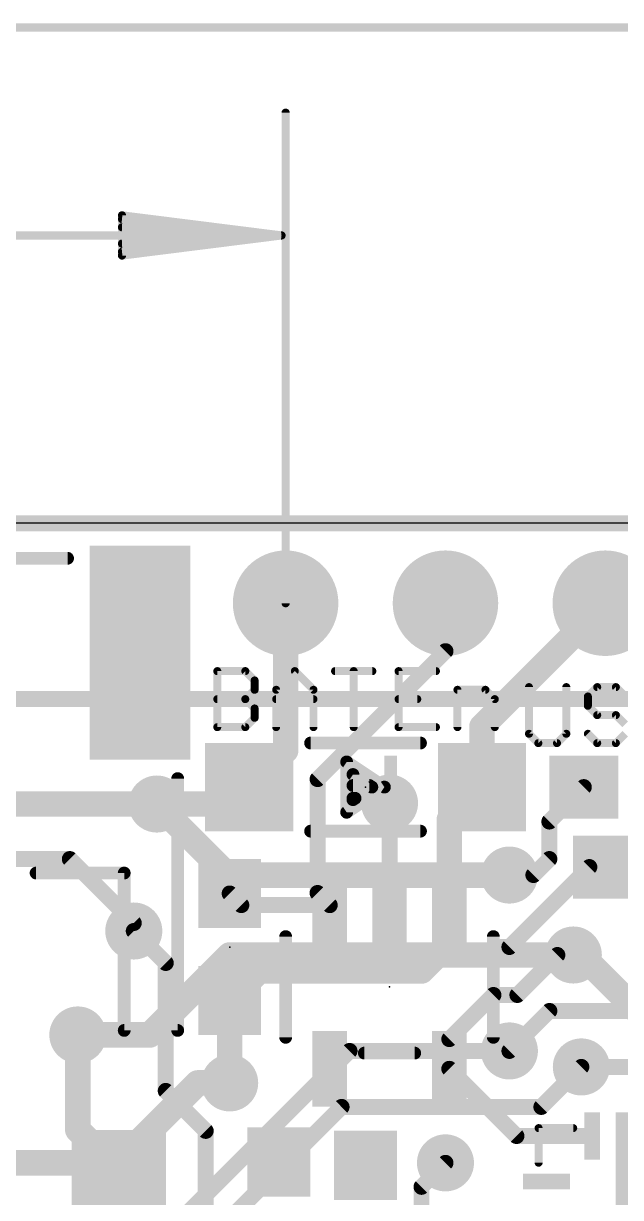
# Model space of a CAD drawing. Extents: x -7.9 to 62.3, y -7.9 to 33.1.
# Drawn here: x 12.34 to 21.83, y 12.15 to 30.8 of the extents above; entities that cross this region are included whole.
import ezdxf

# ---------------------------------------------------------------- set-up
doc = ezdxf.new("R2010")
doc.units = 0
for name, color, linetype in [('1', 12, 'CONTINUOUS'), ('16', 132, 'CONTINUOUS'), ('17', 110, 'CONTINUOUS'), ('18', 110, 'CONTINUOUS'), ('20', 53, 'CONTINUOUS'), ('21', 40, 'CONTINUOUS'), ('23', 40, 'CONTINUOUS'), ('47', 253, 'CONTINUOUS')]:
    doc.layers.add(name, color=color, linetype=linetype)

# ---------------------------------------------------------------- blocks, each defined once
blk = doc.blocks.new('RECT')
blk.add_solid([(-0.5, -0.5), (0.5, -0.5), (-0.5, 0.5), (0.5, 0.5)])
blk = doc.blocks.new('ROUNDP')
at = {"const_width": 0.5}
blk.add_lwpolyline([(0, -0.25, 1), (0, 0.25, 1), (0, -0.25)], format="xyb", dxfattribs=at)
blk = doc.blocks.new('ROUNDV')
at = {"const_width": 0.5}
blk.add_lwpolyline([(0, -0.25, 1), (0, 0.25, 1), (0, -0.25)], format="xyb", dxfattribs=at)

msp = doc.modelspace()

# ---------------------------------------------------------------- linework, layer by layer
at = {"layer": '1'}
for points, const_width in [([(30.48, 22.86), (0, 22.86)], 0.254), ([(16.51, 21.59), (16.51, 19.249)], 0.4064), ([(19.05, 20.828), (19.05, 21.59)], 0.254), ([(19.63, 19.63), (21.59, 21.59)], 0.4064), ([(17.018, 18.796), (19.05, 20.828)], 0.254), ([(19.63, 18.669), (19.63, 19.63)], 0.4064), ([(16.51, 19.249), (15.93, 18.669)], 0.4064), ([(15.93, 18.669), (15.6612, 18.4002)], 0.4064), ([(17.018, 16.9871), (17.018, 18.796)], 0.254), ([(19.63, 18.669), (19.111, 18.15)], 0.4064), ([(20.701, 18.122), (21.248, 18.669)], 0.254), ([(11.9232, 18.4002), (14.4642, 18.4002)], 0.4064), ([(15.6612, 18.4002), (14.4642, 18.4002)], 0.4064), ([(19.111, 18.15), (19.111, 16.7941)], 0.4064), ([(18.161, 16.7941), (18.161, 18.034)], 0.254), ([(20.701, 17.526), (20.701, 18.122)], 0.254), ([(20.701, 17.526), (20.447, 17.272)], 0.254), ([(21.336, 17.399), (20.066, 16.129)], 0.254), ([(20.447, 17.272), (20.066, 17.272)], 0.254), ([(21.629, 17.399), (21.336, 17.399)], 0.254), ([(15.621, 16.979), (15.8059, 16.7941)], 0.254), ([(17.211, 16.7941), (17.018, 16.9871)], 0.254), ([(19.111, 16.19), (19.111, 16.7941)], 0.4064), ([(15.8059, 16.7941), (17.211, 16.7941)], 0.254), ([(14.605, 15.875), (14.097, 16.383)], 0.254), ([(18.669, 15.748), (19.111, 16.19)], 0.4064), ([(20.066, 16.129), (19.939, 16.129)], 0.254), ([(20.193, 15.367), (20.828, 16.002)], 0.254), ([(20.828, 16.002), (21.082, 16.002)], 0.254), ([(14.605, 13.843), (14.605, 15.875)], 0.254), ([(15.621, 15.279), (16.09, 15.748)], 0.4064), ([(16.09, 15.748), (18.669, 15.748)], 0.4064), ([(15.621, 15.279), (15.621, 13.97)], 0.4064), ([(19.111, 14.666), (19.812, 15.367)], 0.254), ([(19.812, 15.367), (20.193, 15.367)], 0.254), ([(20.066, 14.478), (20.701, 15.113)], 0.254), ([(20.701, 15.113), (21.971, 15.113)], 0.254), ([(13.208, 14.732), (13.208, 13.224)], 0.4064), ([(19.111, 14.1939), (19.111, 14.666)], 0.254), ([(20.1779, 13.127), (19.111, 14.1939)], 0.254), ([(21.209, 14.224), (22.098, 14.224)], 0.254), ([(15.24, 13.208), (14.605, 13.843)], 0.254), ([(13.208, 13.224), (13.858, 12.574)], 0.4064), ([(15.24, 9.398), (15.24, 13.208)], 0.254), ([(21.38, 13.127), (20.1779, 13.127)], 0.254), ([(21.88, 13.127), (21.88, 11.902)], 0.254), ([(18.669, 12.319), (19.05, 12.7)], 0.254), ([(18.669, 11.303), (18.669, 12.319)], 0.254)]:
    msp.add_lwpolyline(points, dxfattribs=dict(at, const_width=const_width))
for points, const_width in [([(16.6116, 21.59, 1), (16.4084, 21.59)], 0.2032), ([(19.1135, 21.59, 1), (18.9865, 21.59)], 0.127), ([(21.6618, 21.5182, 1), (21.5182, 21.6618)], 0.2032), ([(18.9865, 20.828, 1), (19.1135, 20.828)], 0.127), ([(19.0949, 20.7831, 1), (19.0051, 20.8729)], 0.127), ([(19.7316, 19.63, 1), (19.5284, 19.63)], 0.2032), ([(19.5582, 19.7018, 1), (19.7018, 19.5582)], 0.2032), ([(16.5818, 19.1772, 1), (16.4382, 19.3208)], 0.2032), ([(16.4084, 19.249, 1), (16.6116, 19.249)], 0.2032), ([(15.8582, 18.7408, 1), (16.0018, 18.5972)], 0.2032), ([(16.0018, 18.5972, 1), (15.8582, 18.7408)], 0.2032), ([(17.0815, 18.796, 1), (16.9545, 18.796)], 0.127), ([(16.9731, 18.8409, 1), (17.0629, 18.7511)], 0.127), ([(19.7018, 18.5972, 1), (19.5582, 18.7408)], 0.2032), ([(19.5284, 18.669, 1), (19.7316, 18.669)], 0.2032), ([(21.2929, 18.6241, 1), (21.2031, 18.7139)], 0.127), ([(14.4642, 18.5018, 1), (14.4642, 18.2986)], 0.2032), ([(14.4642, 18.2986, 1), (14.4642, 18.5018)], 0.2032), ([(15.5894, 18.4721, 1), (15.7331, 18.3284)], 0.2032), ([(15.6612, 18.2986, 1), (15.6612, 18.5018)], 0.2032), ([(19.2126, 18.15, 1), (19.0094, 18.15)], 0.2032), ([(19.0392, 18.2218, 1), (19.1828, 18.0782)], 0.2032), ([(18.2245, 18.034, 1), (18.0975, 18.034)], 0.127), ([(20.7645, 18.122, 1), (20.6375, 18.122)], 0.127), ([(20.6561, 18.1669, 1), (20.7459, 18.0771)], 0.127), ([(20.6375, 17.526, 1), (20.7645, 17.526)], 0.127), ([(20.7459, 17.4811, 1), (20.6561, 17.5709)], 0.127), ([(20.066, 17.3355, 1), (20.066, 17.2085)], 0.127), ([(20.4021, 17.3169, 1), (20.4919, 17.2271)], 0.127), ([(20.447, 17.2085, 1), (20.447, 17.3355)], 0.127), ([(21.336, 17.4625, 1), (21.336, 17.3355)], 0.127), ([(21.3809, 17.3541, 1), (21.2911, 17.4439)], 0.127), ([(21.629, 17.3355, 1), (21.629, 17.4625)], 0.127), ([(15.6659, 17.0239, 1), (15.5761, 16.9341)], 0.127), ([(17.0629, 17.032, 1), (16.9731, 16.9422)], 0.127), ([(16.9545, 16.9871, 1), (17.0815, 16.9871)], 0.127), ([(19.2126, 16.7941, 1), (19.0094, 16.7941)], 0.2032), ([(15.8059, 16.8576, 1), (15.8059, 16.7306)], 0.127), ([(15.761, 16.7492, 1), (15.8508, 16.839)], 0.127), ([(17.1661, 16.7492, 1), (17.2559, 16.839)], 0.127), ([(17.211, 16.7306, 1), (17.211, 16.8576)], 0.127), ([(18.0975, 16.7941, 1), (18.2245, 16.7941)], 0.127), ([(19.0094, 16.7941, 1), (19.2126, 16.7941)], 0.2032), ([(14.1419, 16.4279, 1), (14.0521, 16.3381)], 0.127), ([(19.0094, 16.19, 1), (19.2126, 16.19)], 0.2032), ([(19.1828, 16.1182, 1), (19.0392, 16.2618)], 0.2032), ([(19.939, 16.1925, 1), (19.939, 16.0655)], 0.127), ([(20.0211, 16.1739, 1), (20.1109, 16.0841)], 0.127), ([(20.066, 16.0655, 1), (20.066, 16.1925)], 0.127), ([(20.828, 16.0655, 1), (20.828, 15.9385)], 0.127), ([(20.8729, 15.9571, 1), (20.7831, 16.0469)], 0.127), ([(21.082, 15.9385, 1), (21.082, 16.0655)], 0.127), ([(14.6685, 15.875, 1), (14.5415, 15.875)], 0.127), ([(14.5601, 15.8301, 1), (14.6499, 15.9199)], 0.127), ([(16.09, 15.8496, 1), (16.09, 15.6464)], 0.2032), ([(16.1618, 15.6762, 1), (16.0182, 15.8198)], 0.2032), ([(18.5972, 15.8198, 1), (18.7408, 15.6762)], 0.2032), ([(18.669, 15.6464, 1), (18.669, 15.8496)], 0.2032), ([(15.7226, 15.279, 1), (15.5194, 15.279)], 0.2032), ([(19.812, 15.4305, 1), (19.812, 15.3035)], 0.127), ([(19.8569, 15.3221, 1), (19.7671, 15.4119)], 0.127), ([(20.193, 15.3035, 1), (20.193, 15.4305)], 0.127), ([(15.5492, 15.3508, 1), (15.6928, 15.2072)], 0.2032), ([(20.1481, 15.4119, 1), (20.2379, 15.3221)], 0.127), ([(20.701, 15.1765, 1), (20.701, 15.0495)], 0.127), ([(20.7459, 15.0681, 1), (20.6561, 15.1579)], 0.127), ([(13.3096, 14.732, 1), (13.1064, 14.732)], 0.2032), ([(19.1745, 14.666, 1), (19.0475, 14.666)], 0.127), ([(19.0661, 14.7109, 1), (19.1559, 14.6211)], 0.127), ([(20.0211, 14.5229, 1), (20.1109, 14.4331)], 0.127), ([(19.1559, 14.2388, 1), (19.0661, 14.149)], 0.127), ([(19.0475, 14.1939, 1), (19.1745, 14.1939)], 0.127), ([(21.209, 14.2875, 1), (21.209, 14.1605)], 0.127), ([(15.5194, 13.97, 1), (15.7226, 13.97)], 0.2032), ([(14.6499, 13.8879, 1), (14.5601, 13.7981)], 0.127), ([(14.5415, 13.843, 1), (14.6685, 13.843)], 0.127), ([(13.1064, 13.224, 1), (13.3096, 13.224)], 0.2032), ([(13.2798, 13.2958, 1), (13.1362, 13.1522)], 0.2032), ([(15.3035, 13.208, 1), (15.1765, 13.208)], 0.127), ([(15.1951, 13.1631, 1), (15.2849, 13.2529)], 0.127), ([(20.1779, 13.1905, 1), (20.1779, 13.0635)], 0.127), ([(21.38, 13.0635, 1), (21.38, 13.1905)], 0.127), ([(21.9435, 13.127, 1), (21.8165, 13.127)], 0.127), ([(20.133, 13.0821, 1), (20.2228, 13.1719)], 0.127), ([(13.7862, 12.5022, 1), (13.9298, 12.6458)], 0.2032), ([(19.0949, 12.6551, 1), (19.0051, 12.7449)], 0.127), ([(18.7325, 12.319, 1), (18.6055, 12.319)], 0.127), ([(18.6241, 12.3639, 1), (18.7139, 12.2741)], 0.127)]:
    msp.add_lwpolyline(points, format="xyb", dxfattribs=dict(at, const_width=const_width))
at = {"layer": '16'}
for points, const_width in [([(0, 22.86), (30.48, 22.86)], 0.254), ([(9.652, 20.066), (22.098, 20.066)], 0.254), ([(15.5924, 17.272), (14.4642, 18.4002)], 0.4064), ([(13.081, 17.526), (8.636, 17.526)], 0.254), ([(13.081, 17.526), (14.097, 16.51)], 0.254), ([(20.066, 17.272), (15.5924, 17.272)], 0.4064), ([(14.097, 16.51), (14.097, 16.383)], 0.254), ([(14.351, 14.732), (15.621, 16.002)], 0.4064), ([(15.621, 16.002), (21.082, 16.002)], 0.4064), ([(21.209, 16.002), (21.082, 16.002)], 0.254), ([(21.209, 16.002), (22.479, 14.732)], 0.4064), ([(14.351, 14.732), (13.208, 14.732)], 0.4064), ([(12.573, 9.525), (17.526, 14.478)], 0.254), ([(17.526, 14.478), (20.066, 14.478)], 0.254), ([(20.574, 13.589), (21.209, 14.224)], 0.254), ([(13.843, 12.7), (15.113, 13.97)], 0.4064), ([(15.113, 13.97), (15.621, 13.97)], 0.4064), ([(12.7, 8.89), (17.399, 13.589)], 0.254), ([(17.399, 13.589), (20.574, 13.589)], 0.254), ([(10.287, 12.7), (13.843, 12.7)], 0.4064)]:
    msp.add_lwpolyline(points, dxfattribs=dict(at, const_width=const_width))
for points, const_width in [([(14.5361, 18.4721, 1), (14.3924, 18.3284)], 0.2032), ([(13.1259, 17.5709, 1), (13.0361, 17.4811)], 0.127), ([(13.081, 17.4625, 1), (13.081, 17.5895)], 0.127), ([(15.5924, 17.3736, 1), (15.5924, 17.1704)], 0.2032), ([(15.5206, 17.2002, 1), (15.6643, 17.3438)], 0.2032), ([(20.066, 17.1704, 1), (20.066, 17.3736)], 0.2032), ([(14.1605, 16.51, 1), (14.0335, 16.51)], 0.127), ([(14.0521, 16.4651, 1), (14.1419, 16.5549)], 0.127), ([(14.0335, 16.383, 1), (14.1605, 16.383)], 0.127), ([(15.621, 16.1036, 1), (15.621, 15.9004)], 0.2032), ([(15.6928, 15.9302, 1), (15.5492, 16.0738)], 0.2032), ([(21.082, 16.0655, 1), (21.082, 15.9385)], 0.127), ([(21.082, 15.9004, 1), (21.082, 16.1036)], 0.2032), ([(21.2808, 16.0738, 1), (21.1372, 15.9302)], 0.2032), ([(21.209, 15.9385, 1), (21.209, 16.0655)], 0.127), ([(13.208, 14.8336, 1), (13.208, 14.6304)], 0.2032), ([(14.351, 14.6304, 1), (14.351, 14.8336)], 0.2032), ([(14.2792, 14.8038, 1), (14.4228, 14.6602)], 0.2032), ([(17.526, 14.5415, 1), (17.526, 14.4145)], 0.127), ([(17.5709, 14.4331, 1), (17.4811, 14.5229)], 0.127), ([(20.066, 14.4145, 1), (20.066, 14.5415)], 0.127), ([(21.2539, 14.1791, 1), (21.1641, 14.2689)], 0.127), ([(15.113, 14.0716, 1), (15.113, 13.8684)], 0.2032), ([(15.1848, 13.8982, 1), (15.0412, 14.0418)], 0.2032), ([(15.621, 13.8684, 1), (15.621, 14.0716)], 0.2032), ([(17.399, 13.6525, 1), (17.399, 13.5255)], 0.127), ([(17.4439, 13.5441, 1), (17.3541, 13.6339)], 0.127), ([(20.5291, 13.6339, 1), (20.6189, 13.5441)], 0.127), ([(20.574, 13.5255, 1), (20.574, 13.6525)], 0.127), ([(13.7712, 12.7718, 1), (13.9148, 12.6282)], 0.2032), ([(13.843, 12.5984, 1), (13.843, 12.8016)], 0.2032)]:
    msp.add_lwpolyline(points, format="xyb", dxfattribs=dict(at, const_width=const_width))
at = {"layer": '20'}
msp.add_line((48.26, 22.86), (2.54, 22.86), dxfattribs=at)
at = {"layer": '21'}
for points, const_width in [([(8.545, 22.304), (13.045, 22.304)], 0.2032), ([(15.4242, 19.6215), (15.4242, 20.5113)], 0.127), ([(15.4242, 20.5113), (15.8691, 20.5113)], 0.127), ([(15.8691, 20.5113), (16.0174, 20.363)], 0.127), ([(16.3597, 20.2147), (16.6563, 20.5113)], 0.127), ([(16.6563, 20.5113), (16.9529, 20.2147)], 0.127), ([(17.2953, 20.5113), (17.8884, 20.5113)], 0.127), ([(17.5918, 19.6215), (17.5918, 20.5113)], 0.127), ([(18.8982, 20.5113), (18.305, 20.5113)], 0.127), ([(18.305, 20.5113), (18.305, 19.6215)], 0.127), ([(16.0174, 20.363), (16.0174, 20.2147)], 0.127), ([(16.0174, 20.2147), (15.8691, 20.0664)], 0.127), ([(16.3597, 19.6215), (16.3597, 20.2147)], 0.127), ([(16.9529, 20.2147), (16.9529, 19.6215)], 0.127), ([(19.2405, 19.6215), (19.2405, 20.2147)], 0.127), ([(19.2405, 20.2147), (19.6854, 20.2147)], 0.127), ([(19.6854, 20.2147), (19.8337, 20.0664)], 0.127), ([(20.3772, 20.2573), (20.3772, 19.5158)], 0.127), ([(20.9704, 19.5158), (20.9704, 20.2573)], 0.127), ([(21.461, 20.2573), (21.3127, 20.109)], 0.127), ([(21.3127, 20.109), (21.3127, 19.9607)], 0.127), ([(21.7576, 20.2573), (21.461, 20.2573)], 0.127), ([(21.9059, 20.109), (21.7576, 20.2573)], 0.127), ([(15.4242, 20.0664), (15.8691, 20.0664)], 0.127), ([(15.8691, 20.0664), (16.0174, 19.9181)], 0.127), ([(16.0174, 19.9181), (16.0174, 19.7698)], 0.127), ([(16.3597, 20.0664), (16.9529, 20.0664)], 0.127), ([(18.305, 20.0664), (18.6016, 20.0664)], 0.127), ([(19.8337, 20.0664), (19.8337, 19.6215)], 0.127), ([(21.3127, 19.9607), (21.461, 19.8124)], 0.127), ([(16.0174, 19.7698), (15.8691, 19.6215)], 0.127), ([(21.461, 19.8124), (21.7576, 19.8124)], 0.127), ([(21.7576, 19.8124), (21.9059, 19.6641)], 0.127), ([(15.8691, 19.6215), (15.4242, 19.6215)], 0.127), ([(18.305, 19.6215), (18.8982, 19.6215)], 0.127), ([(16.907, 19.369), (18.653, 19.369)], 0.2032), ([(20.3772, 19.5158), (20.5255, 19.3675)], 0.127), ([(20.5255, 19.3675), (20.8221, 19.3675)], 0.127), ([(20.8221, 19.3675), (20.9704, 19.5158)], 0.127), ([(21.461, 19.3675), (21.3127, 19.5158)], 0.127), ([(21.7576, 19.3675), (21.461, 19.3675)], 0.127), ([(21.9059, 19.5158), (21.7576, 19.3675)], 0.127), ([(17.48, 18.269), (17.48, 19.069)], 0.2032), ([(17.48, 19.069), (18.08, 18.669)], 0.2032), ([(14.795, 18.804), (14.795, 14.804)], 0.2032), ([(17.58, 18.469), (17.58, 18.869)], 0.2032), ([(17.58, 18.869), (17.88, 18.669)], 0.2032), ([(18.08, 18.669), (17.48, 18.269)], 0.2032), ([(17.58, 18.6944), (17.8419, 18.6944)], 0.2032), ([(17.88, 18.669), (17.58, 18.469)], 0.2032), ([(17.58, 18.4912), (17.6133, 18.4912)], 0.2032), ([(18.653, 17.969), (16.907, 17.969)], 0.2032), ([(13.945, 17.304), (12.545, 17.304)], 0.2032), ([(13.945, 14.804), (13.945, 17.304)], 0.2032), ([(16.511, 14.694), (16.511, 16.294)], 0.2032), ([(19.811, 14.694), (19.811, 16.294)], 0.2032), ([(14.795, 14.804), (13.945, 14.804)], 0.2032), ([(18.561, 14.444), (17.761, 14.444)], 0.2032), ([(21.08, 13.252), (20.53, 13.252)], 0.127), ([(20.53, 13.252), (20.53, 12.702)], 0.127)]:
    msp.add_lwpolyline(points, dxfattribs=dict(at, const_width=const_width))
for points, const_width in [([(13.045, 22.2532, 1), (13.045, 22.3548)], 0.1016), ([(15.4242, 20.543, 1), (15.4242, 20.4795)], 0.0635), ([(15.456, 20.5113, 1), (15.3925, 20.5113)], 0.0635), ([(15.8916, 20.5337, 1), (15.8466, 20.4888)], 0.0635), ([(15.8691, 20.4795, 1), (15.8691, 20.543)], 0.0635), ([(16.6788, 20.5337, 1), (16.6339, 20.4888)], 0.0635), ([(16.6788, 20.4888, 1), (16.6339, 20.5337)], 0.0635), ([(17.2953, 20.543, 1), (17.2953, 20.4795)], 0.0635), ([(17.6236, 20.5113, 1), (17.5601, 20.5113)], 0.0635), ([(17.8884, 20.4795, 1), (17.8884, 20.543)], 0.0635), ([(18.3367, 20.5113, 1), (18.2732, 20.5113)], 0.0635), ([(18.305, 20.543, 1), (18.305, 20.4795)], 0.0635), ([(18.8982, 20.4795, 1), (18.8982, 20.543)], 0.0635), ([(16.0491, 20.363, 1), (15.9856, 20.363)], 0.0635), ([(15.9949, 20.3405, 1), (16.0398, 20.3854)], 0.0635), ([(15.9856, 20.2147, 1), (16.0491, 20.2147)], 0.0635), ([(16.0398, 20.1922, 1), (15.9949, 20.2371)], 0.0635), ([(16.3915, 20.2147, 1), (16.328, 20.2147)], 0.0635), ([(16.3373, 20.2371, 1), (16.3822, 20.1922)], 0.0635), ([(16.9847, 20.2147, 1), (16.9212, 20.2147)], 0.0635), ([(16.9305, 20.1922, 1), (16.9754, 20.2371)], 0.0635), ([(19.2405, 20.2464, 1), (19.2405, 20.1829)], 0.0635), ([(19.2722, 20.2147, 1), (19.2088, 20.2147)], 0.0635), ([(19.7078, 20.2371, 1), (19.6629, 20.1922)], 0.0635), ([(19.6854, 20.1829, 1), (19.6854, 20.2464)], 0.0635), ([(20.409, 20.2573, 1), (20.3455, 20.2573)], 0.0635), ([(21.0021, 20.2573, 1), (20.9386, 20.2573)], 0.0635), ([(21.3445, 20.109, 1), (21.281, 20.109)], 0.0635), ([(21.2903, 20.1314, 1), (21.3352, 20.0865)], 0.0635), ([(21.461, 20.289, 1), (21.461, 20.2255)], 0.0635), ([(21.4835, 20.2348, 1), (21.4386, 20.2797)], 0.0635), ([(21.7801, 20.2797, 1), (21.7352, 20.2348)], 0.0635), ([(21.7576, 20.2255, 1), (21.7576, 20.289)], 0.0635), ([(15.4242, 20.0981, 1), (15.4242, 20.0346)], 0.0635), ([(15.8916, 20.0888, 1), (15.8466, 20.0439)], 0.0635), ([(15.8466, 20.0888, 1), (15.8916, 20.0439)], 0.0635), ([(15.8691, 20.0346, 1), (15.8691, 20.0981)], 0.0635), ([(16.0491, 19.9181, 1), (15.9856, 19.9181)], 0.0635), ([(15.9949, 19.8956, 1), (16.0398, 19.9405)], 0.0635), ([(16.3597, 20.0981, 1), (16.3597, 20.0346)], 0.0635), ([(16.9529, 20.0346, 1), (16.9529, 20.0981)], 0.0635), ([(18.305, 20.0981, 1), (18.305, 20.0346)], 0.0635), ([(18.6016, 20.0346, 1), (18.6016, 20.0981)], 0.0635), ([(19.8654, 20.0664, 1), (19.8019, 20.0664)], 0.0635), ([(19.8112, 20.0439, 1), (19.8561, 20.0888)], 0.0635), ([(21.281, 19.9607, 1), (21.3445, 19.9607)], 0.0635), ([(21.3352, 19.9831, 1), (21.2903, 19.9382)], 0.0635), ([(15.9856, 19.7698, 1), (16.0491, 19.7698)], 0.0635), ([(16.0398, 19.7473, 1), (15.9949, 19.7922)], 0.0635), ([(21.461, 19.8441, 1), (21.461, 19.7806)], 0.0635), ([(21.4386, 19.7899, 1), (21.4835, 19.8348)], 0.0635), ([(21.7801, 19.8348, 1), (21.7352, 19.7899)], 0.0635), ([(21.7576, 19.7806, 1), (21.7576, 19.8441)], 0.0635), ([(15.4242, 19.6532, 1), (15.4242, 19.5898)], 0.0635), ([(15.3925, 19.6215, 1), (15.456, 19.6215)], 0.0635), ([(15.8466, 19.644, 1), (15.8916, 19.599)], 0.0635), ([(15.8691, 19.5898, 1), (15.8691, 19.6532)], 0.0635), ([(16.328, 19.6215, 1), (16.3915, 19.6215)], 0.0635), ([(16.9212, 19.6215, 1), (16.9847, 19.6215)], 0.0635), ([(17.5601, 19.6215, 1), (17.6236, 19.6215)], 0.0635), ([(18.2732, 19.6215, 1), (18.3367, 19.6215)], 0.0635), ([(18.305, 19.6532, 1), (18.305, 19.5898)], 0.0635), ([(18.8982, 19.5898, 1), (18.8982, 19.6532)], 0.0635), ([(19.2088, 19.6215, 1), (19.2722, 19.6215)], 0.0635), ([(19.8019, 19.6215, 1), (19.8654, 19.6215)], 0.0635), ([(16.907, 19.4198, 1), (16.907, 19.3182)], 0.1016), ([(18.653, 19.3182, 1), (18.653, 19.4198)], 0.1016), ([(20.3997, 19.5382, 1), (20.3548, 19.4933)], 0.0635), ([(20.3455, 19.5158, 1), (20.409, 19.5158)], 0.0635), ([(20.5255, 19.3992, 1), (20.5255, 19.3358)], 0.0635), ([(20.5031, 19.345, 1), (20.548, 19.39)], 0.0635), ([(20.7996, 19.39, 1), (20.8446, 19.345)], 0.0635), ([(20.8221, 19.3358, 1), (20.8221, 19.3992)], 0.0635), ([(20.9386, 19.5158, 1), (21.0021, 19.5158)], 0.0635), ([(20.9928, 19.4933, 1), (20.9479, 19.5382)], 0.0635), ([(21.3352, 19.5382, 1), (21.2903, 19.4933)], 0.0635), ([(21.461, 19.3992, 1), (21.461, 19.3358)], 0.0635), ([(21.4386, 19.345, 1), (21.4835, 19.39)], 0.0635), ([(21.7352, 19.39, 1), (21.7801, 19.345)], 0.0635), ([(21.7576, 19.3358, 1), (21.7576, 19.3992)], 0.0635), ([(17.5308, 19.069, 1), (17.4292, 19.069)], 0.1016), ([(17.5082, 19.1113, 1), (17.4518, 19.0267)], 0.1016), ([(14.8458, 18.804, 1), (14.7442, 18.804)], 0.1016), ([(17.6308, 18.869, 1), (17.5292, 18.869)], 0.1016), ([(17.6082, 18.9113, 1), (17.5518, 18.8267)], 0.1016), ([(17.58, 18.7452, 1), (17.58, 18.6436)], 0.1016), ([(17.8419, 18.6436, 1), (17.8419, 18.7452)], 0.1016), ([(17.9082, 18.6267, 1), (17.8518, 18.7113)], 0.1016), ([(17.8518, 18.6267, 1), (17.9082, 18.7113)], 0.1016), ([(18.1082, 18.6267, 1), (18.0518, 18.7113)], 0.1016), ([(18.0518, 18.6267, 1), (18.1082, 18.7113)], 0.1016), ([(17.58, 18.542, 1), (17.58, 18.4404)], 0.1016), ([(17.5518, 18.5113, 1), (17.6082, 18.4267)], 0.1016), ([(17.5292, 18.469, 1), (17.6308, 18.469)], 0.1016), ([(17.6133, 18.4404, 1), (17.6133, 18.542)], 0.1016), ([(17.4518, 18.3113, 1), (17.5082, 18.2267)], 0.1016), ([(17.4292, 18.269, 1), (17.5308, 18.269)], 0.1016), ([(16.907, 18.0198, 1), (16.907, 17.9182)], 0.1016), ([(18.653, 17.9182, 1), (18.653, 18.0198)], 0.1016), ([(12.545, 17.3548, 1), (12.545, 17.2532)], 0.1016), ([(13.9958, 17.304, 1), (13.8942, 17.304)], 0.1016), ([(13.945, 17.2532, 1), (13.945, 17.3548)], 0.1016), ([(16.5618, 16.294, 1), (16.4602, 16.294)], 0.1016), ([(19.8618, 16.294, 1), (19.7602, 16.294)], 0.1016), ([(13.945, 14.8548, 1), (13.945, 14.7532)], 0.1016), ([(13.8942, 14.804, 1), (13.9958, 14.804)], 0.1016), ([(14.7442, 14.804, 1), (14.8458, 14.804)], 0.1016), ([(14.795, 14.7532, 1), (14.795, 14.8548)], 0.1016), ([(16.4602, 14.694, 1), (16.5618, 14.694)], 0.1016), ([(19.7602, 14.694, 1), (19.8618, 14.694)], 0.1016), ([(17.761, 14.4948, 1), (17.761, 14.3932)], 0.1016), ([(18.561, 14.3932, 1), (18.561, 14.4948)], 0.1016), ([(20.53, 13.2838, 1), (20.53, 13.2203)], 0.0635), ([(20.5617, 13.252, 1), (20.4983, 13.252)], 0.0635), ([(21.08, 13.2203, 1), (21.08, 13.2838)], 0.0635), ([(20.4983, 12.702, 1), (20.5617, 12.702)], 0.0635)]:
    msp.add_lwpolyline(points, format="xyb", dxfattribs=dict(at, const_width=const_width))
at = {"layer": '23'}
for p in [(17.78, 18.669), (15.621, 16.129), (18.161, 15.494)]:
    msp.add_point(p, dxfattribs=at)
at = {"layer": '47', "const_width": 0.13}
for points in [[(0.065, 30.734), (50.735, 30.734)], [(16.51, 21.59), (16.51, 29.382)], [(16.445, 27.432), (13.91, 27.7512)], [(13.91, 27.7512), (13.91, 27.1128)], [(16.445, 27.432), (13.91, 27.692)], [(16.445, 27.432), (13.91, 27.562)], [(0.065, 27.432), (16.445, 27.432)], [(13.91, 27.1128), (16.445, 27.432)], [(13.91, 27.302), (16.445, 27.432)], [(13.91, 27.172), (16.445, 27.432)]]:
    msp.add_lwpolyline(points, dxfattribs=at)
at = {"layer": '47', "const_width": 0.065}
for points in [[(16.5425, 29.382, 1), (16.4775, 29.382)], [(13.9141, 27.7835, 1), (13.9059, 27.719)], [(13.9425, 27.7512, 1), (13.8775, 27.7512)], [(13.9133, 27.7243, 1), (13.9067, 27.6597)], [(13.9117, 27.5945, 1), (13.9083, 27.5295)], [(16.4491, 27.3998, 1), (16.4409, 27.4642)], [(16.4409, 27.3998, 1), (16.4491, 27.4642)], [(16.4483, 27.3997, 1), (16.4417, 27.4643)], [(16.4417, 27.3997, 1), (16.4483, 27.4643)], [(16.4433, 27.3995, 1), (16.4467, 27.4645)], [(16.4467, 27.3995, 1), (16.4433, 27.4645)], [(16.445, 27.3995, 1), (16.445, 27.4645)], [(13.9083, 27.3345, 1), (13.9117, 27.2695)], [(13.9067, 27.2043, 1), (13.9133, 27.1397)], [(13.9059, 27.145, 1), (13.9141, 27.0805)], [(13.8775, 27.1128, 1), (13.9425, 27.1128)], [(16.4775, 21.59, 1), (16.5425, 21.59)]]:
    msp.add_lwpolyline(points, format="xyb", dxfattribs=at)

# ---------------------------------------------------------------- block references
at = {"layer": '1'}
for p, xscale, yscale, rotation in [((14.195, 20.804), 3.4, 1.6, 90), ((15.93, 18.669), 1.4, 1.4, 270), ((19.63, 18.669), 1.4, 1.4, 270), ((17.211, 16.7941), 0.55, 1.2, 180), ((18.161, 16.7941), 0.55, 1.2, 180), ((19.111, 16.7941), 0.55, 1.2, 180), ((17.211, 14.1939), 0.55, 1.2, 180), ((19.111, 14.1939), 0.55, 1.2, 180), ((21.38, 13.127), 0.75, 0.25, 270), ((21.88, 13.127), 0.75, 0.25, 270), ((13.858, 12.574), 1.3, 1.5, 270)]:
    msp.add_blockref('RECT', p, dxfattribs=dict(at, xscale=xscale, yscale=yscale, rotation=rotation))
at = {"layer": '1', "xscale": 1.1}
msp.add_blockref('RECT', (21.248, 18.669), dxfattribs=at)
for p, rotation in [((21.629, 17.399), 180), ((15.621, 16.979), 90), ((15.621, 15.279), 90), ((16.4, 12.712), 90), ((17.78, 12.661), 90)]:
    msp.add_blockref('RECT', p, dxfattribs=dict(at, rotation=rotation))
at = {"layer": '1', "xscale": 0.75, "yscale": 0.25}
msp.add_blockref('RECT', (20.655, 12.402), dxfattribs=at)
at = {"layer": '17', "xscale": 1.6764, "yscale": 1.6764, "rotation": 90}
for p in [(16.51, 21.59), (16.51, 21.59), (19.05, 21.59), (19.05, 21.59), (21.59, 21.59), (21.59, 21.59)]:
    msp.add_blockref('ROUNDP', p, dxfattribs=at)
at = {"layer": '18', "xscale": 0.9064, "yscale": 0.9064}
for p in [(14.4642, 18.4002), (14.4642, 18.4002), (18.161, 18.415), (18.161, 18.415), (20.066, 17.272), (20.066, 17.272), (14.097, 16.383), (14.097, 16.383), (21.082, 16.002), (21.082, 16.002), (13.208, 14.732), (13.208, 14.732), (20.066, 14.478), (20.066, 14.478), (21.209, 14.224), (21.209, 14.224), (15.621, 13.97), (15.621, 13.97), (19.05, 12.7), (19.05, 12.7)]:
    msp.add_blockref('ROUNDV', p, dxfattribs=at)
at = {"layer": '21', "xscale": 0.2, "rotation": 180}
msp.add_blockref('RECT', (18.18, 18.669), dxfattribs=at)

doc.saveas('drawing.dxf')
